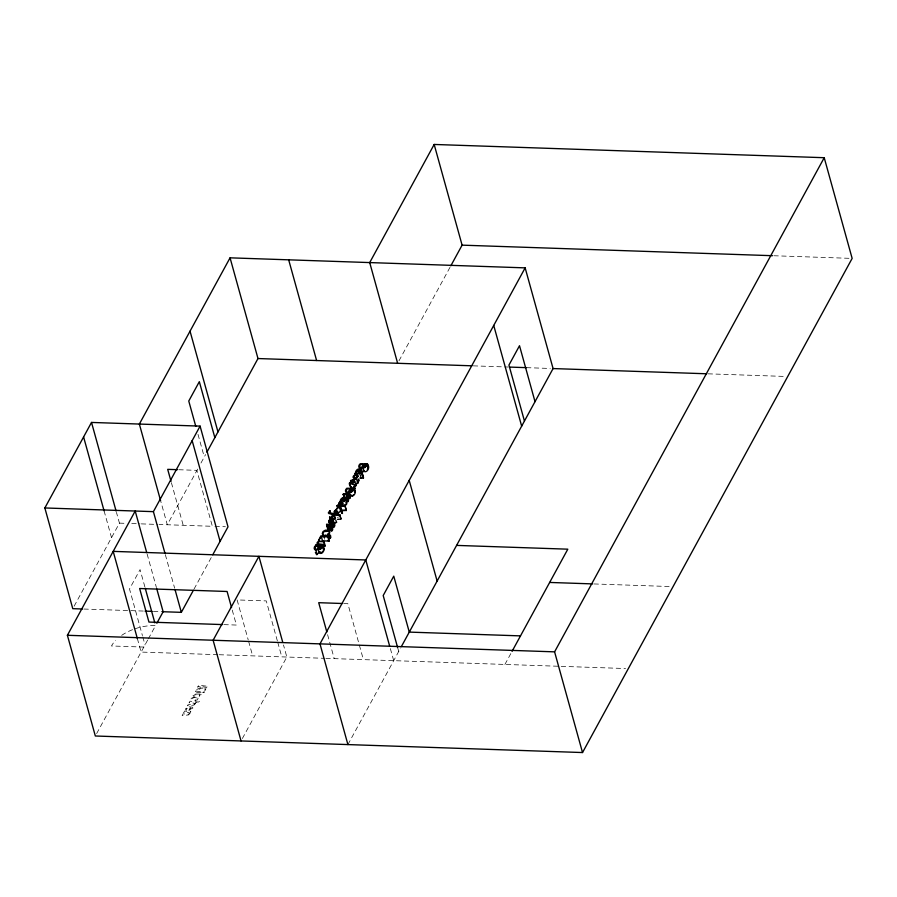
<?xml version="1.0" encoding="UTF-8"?>
<svg xmlns="http://www.w3.org/2000/svg" width="897" height="897" viewBox="0 0 897 897"><rect width="100%" height="100%" fill="white"/><g stroke="black" fill="none" stroke-linecap="round" stroke-linejoin="round"><path stroke-width="0.67" stroke-dasharray="4.49 3.36" d="M338.528 516.919L337.507 517.647M360.706 475.062L360.314 476.195L360.975 476.229M74.115 606.215L119.447 523.13L116.464 512.389M197.676 469.086L167.291 524.756L160.585 500.593M200.973 463.031L205.592 454.555M96.652 733.567L147.657 640.077M148.319 638.866L155.585 625.557A35.308 20.104 -15.5 0 0 134.528 628.943M194.032 589.094L212.073 556.039M398.974 360.852L450.137 267.071M242.369 738.511L286.838 657.03L283.486 644.943M347.913 744.577L400.69 647.836M504.91 664.442L511.402 652.545M773.864 255.746L849.358 258.314M473.257 365.853L508.263 367.041M526.472 367.658L550.276 368.465M708.092 373.825L786.299 376.482M178.795 469.736L196.847 470.342L212.354 526.292L159.094 524.476M119.447 523.13L126.286 523.366M131.747 523.556L139.954 523.826M141.322 523.882L157.726 524.431M214.966 526.382L225.405 526.73M594.027 583.947L670.283 586.548M343.697 603.546L347.857 603.681L363.375 659.631M83.892 609.041L143.666 611.07M153.398 611.406L163.131 611.732M223.902 624.626L236.393 625.052L231.931 608.94M143.845 647.073L111.463 645.975A35.308 20.104 -15.5 0 1 115.601 640.436M217.792 654.687L141.109 652.074L137.387 638.653M219.182 654.732L324.467 658.308M325.869 658.353L625.545 668.534M324.725 539.265L324.254 538.222M359.495 473.19L360.37 476.329M397.606 647.477L398.717 651.469M390.352 648.576L393.705 660.663M327.584 634.661L334.233 658.645M277.352 640.873L266.263 600.912L237.122 599.925L248.211 639.886M277.722 642.207L281.781 656.862M197.99 434.339L204.281 456.977M248.581 641.22L252.64 655.864M171.394 482.676L183.212 525.306M165.328 554.615L174.635 588.185M147.119 553.998L156.426 587.569M144.877 586.918L140.067 569.606L129.504 588.97L142.432 635.592M142.802 636.926L145.022 644.921M104.074 510.808L111.52 537.662M121.667 635.356A35.308 20.104 -15.5 0 1 133.451 629.324M193.034 695.332L193.674 696.352L194.47 694.794L199.482 694.839L199.224 696.285L200.009 694.85L201.96 694.626L200.222 693.426L199.874 694.076L194.627 694.054L193.034 695.332M195.333 703.338L193.909 705.109L187.495 705.771C186.475 703.158 204.303 704.885 189.828 702.418L189.043 702.934L189.996 701.196L198.573 702.037L199.403 701.443C199.852 704.414 194.615 701.118 195.333 703.338M189.985 713.137L188.527 714.943L182.136 715.593L183.089 713.844L188.359 714.292A1.233 0.695 -15.5 0 0 189.166 713.821L189.099 712.442L183.672 712.779L184.625 711.029L190.052 711.769L190.87 711.186L189.985 713.137M204.482 692.013L202.879 692.305L204.482 692.013M204.718 689.86L204.976 690.544L205.985 688.705L205.189 689.21L202.487 687.416L202.845 686.777L206.635 687.506L207.689 685.577L206.837 686.171L198.674 685.274L197.632 687.192L198.484 686.597L202.117 687.169C193.987 690.028 194.705 691.665 202.206 687.842L204.718 689.86M194.963 700.243L197.194 699.974L198.069 698.55L197.654 697.518L194.559 696.846L191.487 698.258A3.453 1.973 -15.5 0 0 190.938 699.795C191.622 701.633 192.541 695.747 196.163 697.765C198.955 698.382 196.387 700.366 194.963 700.243M192.261 708.271L189.738 709.617L190.926 707.43L192.261 708.271M195.927 691.026L200.973 691.755L201.791 691.161L201.433 692.484L194.593 692.764L195.927 691.026M186.363 708.686L186.643 710.166L185.825 709.964A3.902 2.22 -15.5 0 1 185.814 708.462L188.415 706.701L192.44 707.172A3.341 1.906 -15.5 0 1 192.62 708.765L188.83 710.402L190.399 707.385L186.363 708.686"/><path stroke-width="1.35" d="M345.188 506.054L340.288 506.525L342.194 513.476L341.454 510.718L346.343 510.449L345.188 506.054L337.003 505.852L338.741 506.502L335.758 509.967L339.402 506.693L341.241 509.204L340.288 506.525M351.086 482.765L350.805 480.422L356.58 479.02L357.791 483.281L355.885 484.088M350.492 480.77L353.384 481.644C342.071 481.812 358.935 495.884 353.889 484.436C345.793 481.924 360.089 482.889 352.218 480.444L356.625 479.088M322.853 545.623C327.416 551.509 317.471 558.629 318.491 547.809C316.742 552.989 311.808 548.762 315.52 545.567L322.853 545.623L320.857 548.886L319.433 549.547L318.67 548.93M343.215 494.426C343.551 492.935 351.938 493.563 347.677 494.281C350.189 496.59 347.801 507.859 345.894 497.23L346.859 495.985A4.44 2.523 -15.5 0 0 346.69 494.909L343.215 494.426L344.381 498.62L346.735 498.541M349.124 493.664L350.279 497.857L348.473 498.497M353.967 488.226C358.901 493.978 348.72 501.457 349.763 490.491C348.014 495.671 343.091 491.444 346.791 488.248L354.136 488.304L351.389 492.061L350.267 492.072L349.763 490.491M367.445 463.906C372.02 469.725 362.052 476.969 363.072 466.104C361.323 471.273 356.401 467.057 360.101 463.861L367.445 463.906L365.438 467.18L364.014 467.842L363.251 467.225M346.13 503.822L344.874 505M329.984 528.456L329.591 529.768M344.459 498.362L343.349 494M330.545 529.028C328.055 536.428 325.23 518.769 327.786 526.247M332.843 524.633L331.475 527.077M319.579 546.138C316.865 552.272 325.51 545.197 319.579 546.138L320.453 549.278M350.85 488.82C348.137 494.953 356.782 487.878 350.85 488.82L351.725 491.96M364.16 464.422C361.446 470.566 370.091 463.491 364.16 464.422L365.034 467.572M348.025 500.178L347.072 501.524M329.681 516.605L329.603 517.58L331.935 518.107M322.819 544.535L315.856 544.647L317.616 544.288L317.045 542.73L318.413 541.216L324.008 541.564L319.31 541.564L317.852 542.898L318.94 543.997L322.819 544.535L323.638 549.166M324.008 541.564L325.163 545.757L323.503 546.105M345.917 497.319L347.296 496.803L347.307 494.303M367.366 469.467L367.557 468.772M330.074 510.718L329.591 513.219L334.659 513.465L334.032 511.649L334.985 510.427L336.824 510.875L338.169 512.456L336.476 514.015L329.02 513.656L328.324 512.871L329.827 510.741L330.948 513.869M82.502 608.996L72.78 608.671L44.85 507.96L91.516 422.431L200.087 426.12L228.006 526.819L212.735 554.817M401.351 646.625L553.079 368.566L525.149 267.867L230.058 257.831L139.36 424.057L160.585 500.593M397.64 363.285L369.71 262.586L434.17 144.451L824.22 157.704L852.15 258.403L582.523 752.549L95.329 736L67.398 635.289L135.2 511.032L146.738 552.653M164.958 553.27L153.409 511.649L200.087 426.12M206.915 452.144L257.988 358.542L230.058 257.831M156.84 623.247L163.131 611.732L156.796 588.914M163.131 611.732L181.34 612.348L193.371 590.316M450.799 265.86L462.101 245.15L434.17 144.451M329.838 519.116L331.968 518.567C330.275 509.9 341.892 521.852 329.838 519.116L330.713 522.267M322.785 551.173L321.687 552.731M525.149 267.867L319.982 643.878L347.913 744.577M512.052 651.357L567.812 549.177L456.595 545.398M582.523 752.549L554.593 651.85L824.22 157.704M321.328 536.619L318.536 540.543L320.857 535.879L328.257 536.305L329.064 541.104L322.494 540.813L321.328 536.619L327.898 536.911L328.257 536.305M360.112 469.972C357.948 475.915 361.715 466.642 360.695 472.069M324.344 536.742L326.015 535.341L328.75 535.229M363.487 470.533L361.973 472.147M364.238 470.297L362.668 472.271L360.942 472.91M350.929 494.696L349.359 496.658M319.657 552.014L316.641 554.671L315.396 552.429M334.02 523.77C335.545 524.353 334.839 527.514 333.079 526.988L331.912 522.794C334.648 520.395 331.027 519.027 330.847 522.48C328.055 524.7 328.65 516.706 329.883 522.402M333.931 526.001L333.079 526.988M331.823 529.858L330.982 530.845L329.816 526.64C332.798 519.8 326.665 530.845 326.553 524.397M353.597 494.651L352.958 495.413M327.932 534.152L329.244 533.098L329.188 531.999A4.429 2.523 -15.5 0 0 328.111 531.203L324.019 531.596L323.032 533.042L323.088 535.374L322.281 533.603L322.853 531.854A3.353 1.906 -15.5 0 1 324.142 530.856C326.844 528.243 332.809 533.121 327.932 534.152L329.098 538.346L330.814 537.527L330.511 535.419M362.04 475.915L362.119 473.851L354.719 473.392L362.343 473.515L363.532 477.91L359.989 478.202M353.889 484.436L349.404 483.124M355.044 488.63L354.483 487.946M335.018 511.032C338.808 520.742 335.983 503.699 335.601 513.129M337.922 513.566L340.568 510.886L339.402 506.693M350.57 487.318L351.232 486.925M355.851 485.569L353.44 486.892M331.912 522.794C335.13 523.175 333.168 517.233 330.915 520.417L330.029 522.155L329.3 520.305M329.816 526.64C333.034 527.021 331.06 521.079 328.818 524.263L327.932 526.001L327.203 524.151M330.982 530.845C332.877 531.428 333.505 527.694 331.598 527.571M341.095 501.345C345.569 491.264 340.075 505.942 345.255 500.335C346.332 494.09 336.723 499.73 341.679 503.441M344.504 498.194L345.065 497.992M339.806 514.956L332.204 514.631L339.806 514.956L341.062 519.094L337.519 519.385M329.917 537.852L329.098 538.346M335.635 522.581L333.931 522.514M357.533 481.992L358.363 481.319L358.284 479.884M339.851 501.849L338.651 503.251L339.481 504.798L337.35 505.347L342.049 505.157L343.17 503.666L342.116 502.174L339.851 501.849L340.423 503.946M352.577 495.682L351.826 495.615M321.294 553L320.33 551.991M358.598 469.658C353.553 477.092 355.627 467.438 360.056 469.187C362.691 469.793 360.729 472.966 358.766 472.73C357.32 472.192 360.022 467.012 359.181 471.755M356.692 483.315L357.791 483.281M317.146 553.931L316.585 553.853M334.536 523.254L336.667 522.346L335.77 520.137M342.374 510.202L346.354 510.258M362.119 477.664L360.302 477.653M327.551 540.454L329.423 540.499M462.101 245.15L772.463 255.701M257.988 358.542L471.856 365.808M509.664 367.086L526.472 367.658M553.079 368.566L706.69 373.78M177.415 469.68L167.694 469.355L171.024 481.341M331.43 517.479L330.444 517.244M44.85 507.96L153.409 511.649M549.659 582.445L592.637 583.902M342.306 603.502L318.715 602.694L326.844 632.004M145.056 611.126L152.008 611.362M222.512 624.581L148.958 622.081L139.652 588.51L227.087 591.482L231.549 607.594M520.495 635.883L409.279 632.105L393.761 576.154L383.198 595.53L397.606 647.477M67.398 635.289L554.593 651.85M324.041 545.589L325.163 545.757M345.603 502.006C348.877 502.634 345.098 506.973 343.686 505.067M350.279 497.857L348.955 493.585M329.356 534.769L330.006 535.061M358.475 479.065L359.26 480.355L357.869 482.306A2.029 1.155 -15.5 0 1 357.455 482.474M340.849 518.769L339.683 514.564M342.194 513.476L340.568 510.886M328.84 530.093L328.414 529.152M535.016 401.654L519.509 345.715L508.935 365.079L524.453 421.029M493.731 325.443L521.662 426.142M409.2 480.366L437.131 581.065M367.277 463.839L368.443 468.032M367.4 464.904L367.882 467.045M367.198 465.095L367.781 467.191M362.164 473.381L363.442 477.966M360.527 468.694L361.682 472.887M354.887 481.644L356.053 485.838M353.799 488.237L354.965 492.442M353.99 489.336L354.573 491.433M353.889 489.482L354.472 491.59M288.677 259.827L316.607 360.527M349.561 482.956L350.727 487.149M389.601 645.896L365.774 559.963L113.19 551.375L137.387 638.653M347.049 497.263L348.215 501.457M346.847 497.387L348.002 501.591M343.495 493.888L344.661 498.082M342.99 498.272L343.562 500.369M345.098 506.379L346.264 510.572M341.353 509.092L342.519 513.297M341.241 509.204L342.407 513.398M337.003 505.852L337.586 507.949M336.196 510.124L336.779 512.221M332.17 520.137L332.753 522.245M332.922 522.727L334.088 526.92M331.89 520.215L332.473 522.312M330.074 518.679L330.657 520.776M330.062 523.994L330.645 526.091M330.825 526.584L331.991 530.777M329.793 524.061L330.657 527.201M328.65 520.552L329.524 523.691M328.212 526.73L329.367 530.934M329.064 533.995L330.231 538.189M327.898 536.911L329.064 541.104M323.57 535.061L324.142 537.168M323.649 541.99L324.815 546.195M322.472 544.972L323.851 549.738M322.528 545.555L323.593 549.805M315.935 550.399L317.101 554.593M282.734 642.263L258.908 556.331L213.116 640.245L241.046 740.944M190.041 331.184L217.971 431.894M214.843 437.613L199.325 381.673L188.762 401.037L195.781 426.344M192.16 440.64L220.09 541.351M175.016 589.531L181.34 612.348M145.247 588.253L154.845 622.888M91.516 422.431L116.094 511.055M83.589 436.951L104.074 510.808M363.072 466.104L363.128 466.743M324.366 535.677A3.353 1.906 -15.5 0 1 325.308 535.049M344.975 499.136C343.977 503.206 342.867 498.003 344.975 499.136M331.812 516.874L331.924 517.535A4.272 2.433 -15.5 0 0 332.765 518.32L334.48 518.376L334.525 516.907A4.306 2.444 -15.5 0 0 333.493 516.156L331.812 516.874M339.324 503.105L339.436 503.766A4.272 2.433 -15.5 0 0 340.288 504.551L341.992 504.607L342.037 503.139A4.306 2.444 -15.5 0 0 341.006 502.376L339.324 503.105M315.06 548.258C315.071 551.711 318.704 547.91 318.435 546.172L315.71 546.262L315.06 548.258M346.332 490.939C346.343 494.404 349.976 490.592 349.707 488.854L346.982 488.943L346.332 490.939M359.641 466.541C359.652 470.006 363.285 466.205 363.016 464.467L360.291 464.556L359.641 466.541M357.376 476.229L356.883 477.496L354.618 477.944A1.906 1.088 -15.5 0 1 353.754 477.372L355.044 475.186L357.376 476.229M358.094 476.161L356.703 478.112A2.029 1.155 -15.5 0 1 355.257 478.482C349.426 478.236 356.871 471.418 358.094 476.161"/></g></svg>
